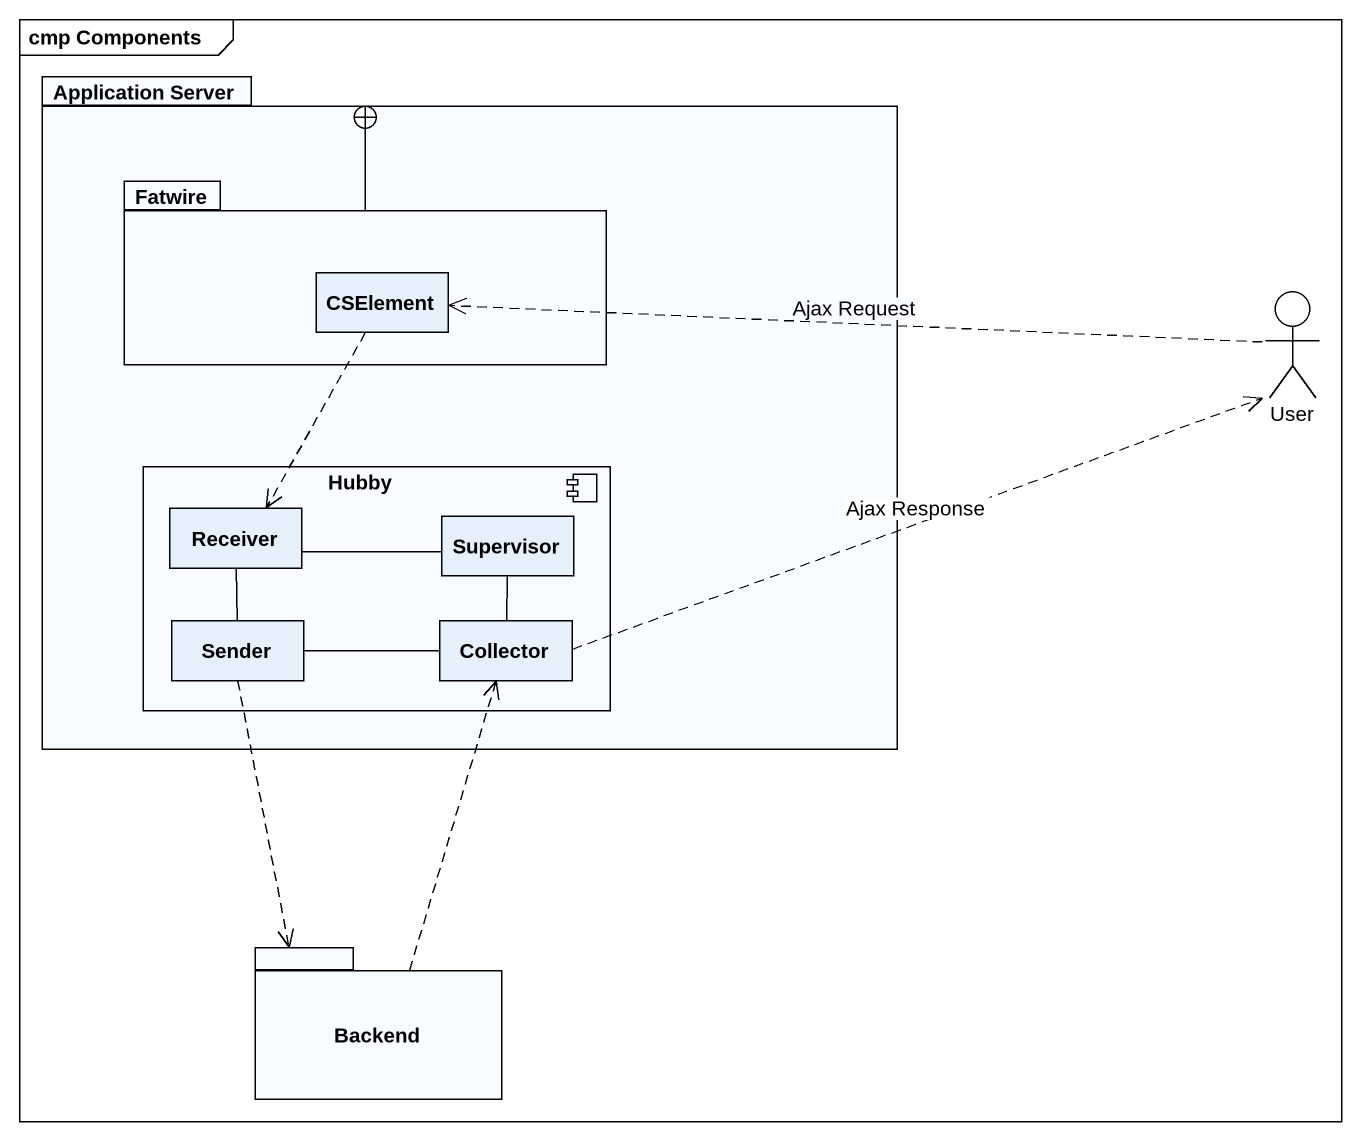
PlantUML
@startuml
mainframe cmp Components
package "Application Server" as Application_Server {
  package Fatwire {
    rectangle CSElement
  }
  component Hubby {
    rectangle Receiver
    rectangle Supervisor
    rectangle Sender
    rectangle Collector
  }
}
actor User
package Backend {
}
Fatwire --+ Application_Server
CSElement ..> Receiver
User .left.> CSElement : Ajax Request
Receiver -right- Supervisor
Receiver -- Sender
Supervisor -- Collector
Sender -right- Collector
Sender ..> Backend
Collector .right.> User : Ajax Response
Backend .up.> Collector
@enduml
